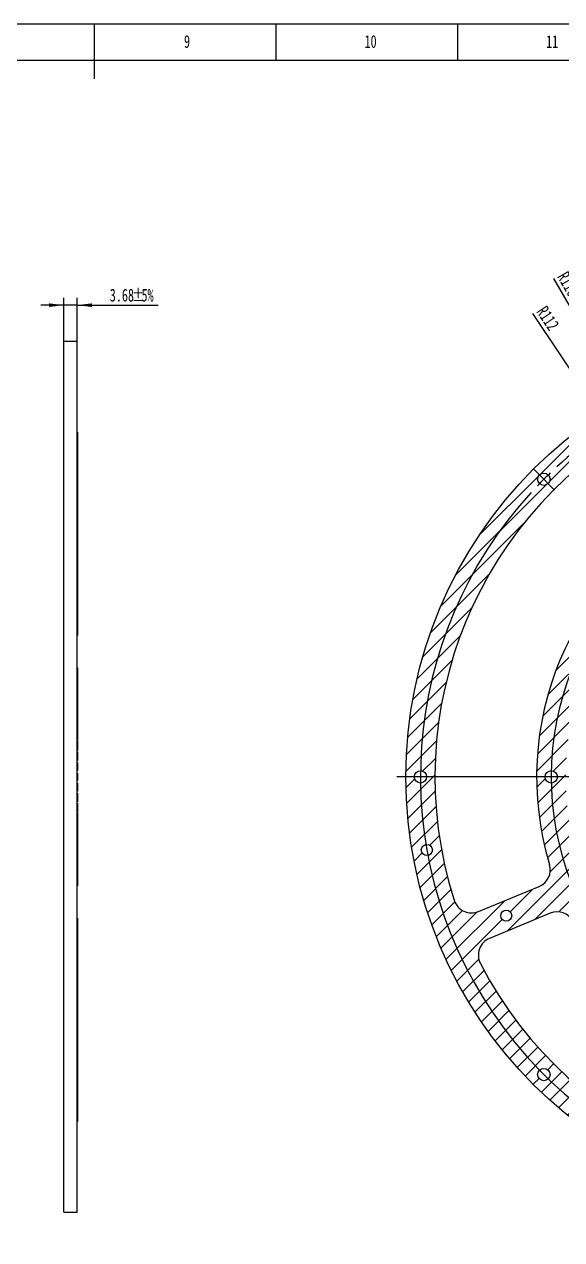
# Model space of a CAD drawing. Header units: millimetres. Extents: x 0 to 841, y 0 to 594.
# Drawn here: x 408.7 to 556.7, y 259.1 to 594 of the extents above; entities that cross this region are included whole.
import ezdxf

# ---------------------------------------------------------------- set-up
doc = ezdxf.new("R2010")
doc.units = ezdxf.units.MM
doc.layers.add('10', color=7, linetype='Continuous')
doc.layers.add('5', color=7, linetype='Continuous')
doc.styles.add('SLDTEXTSTYLE0', font='TXT', dxfattribs={"width": 0.7})
doc.dimstyles.new('SLDDIMSTYLE2', dxfattribs={"dimtxt": 3.5, "dimasz": 4.08, "dimexe": 0, "dimexo": 0.0625, "dimgap": 0.875, "dimtad": 2, "dimrnd": 1e-09, "dimzin": 12, "dimdsep": 46, "dimtxsty": 'SLDTEXTSTYLE0', "dimsah": 1, "dimcen": 0, "dimadec": 0, "dimazin": 3, "dimtfac": 1, "dimtofl": 0, "dimtmove": 0, "dimatfit": 3, "dimfxl": 1, "dimfrac": 2, "dimtolj": 1, "dimtzin": 12, "dimarcsym": 0})
doc.dimstyles.new('SLDDIMSTYLE6', dxfattribs={"dimtxt": 3.5, "dimasz": 4.08, "dimexe": 0, "dimexo": 0.0625, "dimgap": 0.875, "dimtad": 2, "dimrnd": 1e-09, "dimzin": 12, "dimdsep": 46, "dimtxsty": 'SLDTEXTSTYLE0', "dimsah": 1, "dimcen": 0.09, "dimadec": 0, "dimazin": 3, "dimtfac": 1, "dimtmove": 0, "dimatfit": 0, "dimfxl": 1, "dimfrac": 2, "dimtolj": 1, "dimtzin": 12, "dimarcsym": 0})

# ---------------------------------------------------------------- blocks, each defined once
blk = doc.blocks.new('_D_12')
at = {"layer": '10', "color": 7, "transparency": 16777216}
for p, q in [((419.6149945893, 516.5980669758001), (413.2649945893, 516.5980669758001)), ((419.6149945893, 506.5980669758), (419.6149945893, 518.5980669758001)), ((423.2949945893, 516.5980669758001), (419.6149945893, 516.5980669758001)), ((423.2949945893, 506.5980669758), (423.2949945893, 518.5980669758001)), ((423.2949945893, 516.5980669758001), (445.5541601235, 516.5980669758001))]:
    blk.add_line(p, q, dxfattribs=at)
for points in [[(419.6149945893, 516.5980669758001), (415.5349945893, 517.1060669758), (415.5349945893, 516.0900669758)], [(423.2949945893, 516.5980669758001), (427.3749945893, 516.0900669758), (427.3749945893, 517.1060669758)]]:
    blk.add_solid(points, dxfattribs=at)
at = {"layer": '10', "color": 7, "transparency": 16777216, "char_height": 3.5, "attachment_point": 1, "style": 'SLDTEXTSTYLE0'}
for s, insert in [('3.68', (432.2706885466, 521.1098045307)), ('%%p', (438.4005494246, 521.1243878198001)), ('5%', (440.9992998296, 521.1098045307))]:
    blk.add_mtext(s, dxfattribs=dict(at, insert=insert))
blk = doc.blocks.new('_D_14')
at = {"layer": '10', "color": 7, "transparency": 16777216}
for q in [(548.7880940336, 514.2579293542), (633.8227292509999, 386.5980669758)]:
    blk.add_line((571.732677872, 479.8119367579), q, dxfattribs=at)
blk.add_solid([(571.732677872, 479.8119367579), (569.8936174811, 483.4892076044), (569.0480345195, 482.9259621383)], dxfattribs=at)
at = {"layer": '10', "color": 7, "transparency": 16777216, "insert": (552.5428757587, 516.7590012523), "char_height": 3.5, "attachment_point": 1, "rotation": 303.6677086999289, "style": 'SLDTEXTSTYLE0'}
blk.add_mtext('R112', dxfattribs=at)
blk = doc.blocks.new('_D_17')
at = {"layer": '10', "color": 7, "transparency": 16777216}
for q in [(554.5055149978, 523.9795119773), (633.8227292509999, 386.5980669758)]:
    blk.add_line((575.8227292509999, 487.0570138148), q, dxfattribs=at)
blk.add_solid([(575.8227292509999, 487.0570138148), (574.2226701561, 490.8443974622), (573.3427883459, 490.3363974622)], dxfattribs=at)
at = {"layer": '10', "color": 7, "transparency": 16777216, "insert": (558.4126124703, 526.2352757548), "char_height": 3.5, "attachment_point": 1, "rotation": 299.99999999999983, "style": 'SLDTEXTSTYLE0'}
blk.add_mtext('R116', dxfattribs=at)
blk = doc.blocks.new('SW_CENTERMARKSYMBOL_5')
at = {"layer": '10', "color": 0}
for p, q in [((0, 5), (0, 122.5)), ((-5, 0), (-122.5, 0)), ((0, 0), (-2.5, 0)), ((0, 0), (0, 2.5)), ((0, 0), (0, -2.5)), ((0, 0), (2.5, 0)), ((5, 0), (122.5, 0)), ((0, -5), (0, -122.5))]:
    blk.add_line(p, q, dxfattribs=at)
blk = doc.blocks.new('SW_CENTERMARKSYMBOL_6')
at = {"layer": '10', "color": 0}
for p, q in [((82.0243866176, 36.4756133824), (82.0243866176, 38.17561338239999)), ((61.4470775641, 34.6753321143), (61.1822640932, 36.1771639377)), ((61.8811980083, 32.21331273179999), (61.4470775641, 34.6753321143)), ((82.0243866176, 33.9756133824), (82.0243866176, 36.4756133824)), ((82.0243866176, 33.9756133824), (82.0243866176, 31.4756133824)), ((61.8811980083, 32.21331273179999), (62.3153184524, 29.7512933492)), ((82.0243866176, 31.4756133824), (82.0243866176, 29.7756133824)), ((82.0243866176, -77.0243866176), (82.0243866176, 31.1067796692)), ((62.3153184524, 29.7512933492), (62.5801319234, 28.2494615259)), ((-1.767766953, 1.767766953), (-2.969848481, 2.969848481)), ((0, 0), (-1.767766953, 1.767766953)), ((0, 0), (1.767766953, -1.767766953)), ((164.0487732353, 0), (162.2810062823, -1.767766953)), ((164.0487732353, 0), (165.8165401882, 1.767766953)), ((165.8165401882, 1.767766953), (167.0186217163, 2.969848481)), ((1.767766953, -1.767766953), (2.969848481, -2.969848481)), ((162.2810062823, -1.767766953), (161.0789247543, -2.969848481)), ((193.8000665845, -62.3153184524), (192.2982347612, -62.5801319234)), ((196.2620859671, -61.8811980083), (193.8000665845, -62.3153184524)), ((196.2620859671, -61.8811980083), (198.7241053496, -61.4470775641)), ((198.7241053496, -61.4470775641), (200.2259371729, -61.1822640932)), ((82.0243866176, -82.0243866176), (82.0243866176, -79.5243866176)), ((77.0243866176, -82.0243866176), (-31.1067796692, -82.0243866176)), ((82.0243866176, -82.0243866176), (79.5243866176, -82.0243866176)), ((82.0243866176, -82.0243866176), (82.0243866176, -84.5243866176)), ((82.0243866176, -82.0243866176), (84.5243866176, -82.0243866176)), ((87.0243866176, -82.0243866176), (195.1555529044, -82.0243866176)), ((82.0243866176, -87.0243866176), (82.0243866176, -195.1555529044))]:
    blk.add_line(p, q, dxfattribs=at)
for radius, start, end in [(115.9999999999996, 92.46964566870002, 97.53035433129999), (115.9999999999997, 90, 91.2348228343), (115.9999999999997, 88.7651771657, 90), (115.9999999999998, 47.4696456687, 87.53035433129999), (115.9999999999997, 102.4696456687, 132.5303543313), (115.9999999999996, 100, 101.2348228343), (115.9999999999996, 98.7651771657, 100), (115.9999999999997, 135, 136.2348228343), (115.9999999999996, 133.7651771657, 135), (115.9999999999999, 45, 46.2348228343), (115.9999999999999, 43.7651771657, 45), (116, 137.4696456687, 7.530354331300001), (116.0000000000001, 12.4696456687, 42.53035433130001), (116.0000000000001, 10, 11.2348228343), (116.0000000000001, 8.7651771657, 10)]:
    blk.add_arc((82.0243866176, -82.0243866176), radius, start, end, dxfattribs=at)
blk = doc.blocks.new('SW_CENTERMARKSYMBOL_7')
at = {"layer": '10', "color": 0}
for p, q in [((56.5685424949, 25.9314575051), (56.5685424949, 27.6314575051)), ((56.5685424949, 23.4314575051), (56.5685424949, 25.9314575051)), ((56.5685424949, 23.4314575051), (56.5685424949, 20.9314575051)), ((56.5685424949, 20.9314575051), (56.5685424949, 19.2314575051)), ((56.5685424949, -51.5685424949), (56.5685424949, 19.841820106)), ((-1.767766953, 1.767766953), (-2.969848481, 2.969848481)), ((0, 0), (-1.767766953, 1.767766953)), ((0, 0), (1.767766953, -1.767766953)), ((113.1370849898, 0), (111.3693180369, -1.767766953)), ((113.1370849898, 0), (114.9048519428, 1.767766953)), ((114.9048519428, 1.767766953), (116.1069334708, 2.969848481)), ((1.767766953, -1.767766953), (2.969848481, -2.969848481)), ((111.3693180369, -1.767766953), (110.1672365089, -2.969848481)), ((51.5685424949, -56.5685424949), (-19.841820106, -56.5685424949)), ((56.5685424949, -56.5685424949), (54.0685424949, -56.5685424949)), ((56.5685424949, -56.5685424949), (56.5685424949, -54.0685424949)), ((56.5685424949, -56.5685424949), (56.5685424949, -59.0685424949)), ((56.5685424949, -56.5685424949), (59.0685424949, -56.5685424949)), ((61.5685424949, -56.5685424949), (132.9789050958, -56.5685424949)), ((56.5685424949, -61.5685424949), (56.5685424949, -132.9789050958))]:
    blk.add_line(p, q, dxfattribs=at)
for radius, start, end in [(79.99999999999997, 93.58098621959999, 131.4190137804), (80.00000000000001, 90, 91.7904931098), (80.00000000000001, 88.2095068902, 90), (80.00000000000003, 48.5809862196, 86.41901378040001), (80, 135, 136.7904931098), (80, 133.2095068902, 135), (80.00000000000004, 45, 46.7904931098), (80.00000000000003, 43.2095068902, 45), (80.00000000000003, 138.5809862196, 41.41901378040001)]:
    blk.add_arc((56.5685424949, -56.5685424949), radius, start, end, dxfattribs=at)

msp = doc.modelspace()

# ---------------------------------------------------------------- hatches: boundary and pattern name
at = {"layer": '10'}
h = msp.add_hatch(dxfattribs=at)
h.set_pattern_fill('ANSI31', style=0)
h.set_pattern_definition([(45, (0, 0), (-2.245064030267288, 2.245064030267288), [])])
edge = h.paths.add_edge_path(flags=0)
edge.add_arc((633.8227292510178, 386.5980669758034), 120, 0, 360)
edge = h.paths.add_edge_path(flags=0)
edge.add_arc((728.8833749143378, 435.7150054601261), 5.000000000000004, -67.50000000000068, 27.324971948592918, ccw=False)
edge.add_line((730.7967920761632, 431.0956077975696), (714.0957764992801, 424.1778206402201))
edge.add_arc((712.1823593374547, 428.7972183027766), 5.000000000000012, 208.3038757642752, 292.49999999999994, ccw=False)
edge.add_arc((633.8227292510178, 386.5980669758034), 83.99999999999999, 28.30387576427375, 106.6961242357264)
edge.add_arc((608.2534095092486, 471.8459988448122), 5.000000000000012, 202.4999999999993, 286.6961242357269, ccw=False)
edge.add_line((603.6340118466921, 469.9325816829868), (596.7162246893429, 486.63359725987))
edge.add_arc((601.3356223518994, 488.5470144216954), 4.999999999999992, 107.67502805140421, 202.4999999999993, ccw=False)
edge.add_arc((633.8227292510178, 386.5980669758034), 112, 27.324971948593088, 107.6750280514054, ccw=False)
edge = h.paths.add_edge_path(flags=0)
edge.add_arc((633.8227292510178, 386.5980669758034), 112, 117.32497194859329, 197.6750280514064, ccw=False)
edge.add_arc((584.7057907666947, 481.6587126391232), 5.00000000000001, 22.500000000000227, 117.32497194859221, ccw=False)
edge.add_line((589.3251884292513, 483.5721298009486), (596.2429755866008, 466.8711142240656))
edge.add_arc((591.6235779240443, 464.9576970622401), 5.000000000000012, -61.69612423572619, 22.49999999999909, ccw=False)
edge.add_arc((633.8227292510178, 386.5980669758034), 83.99999999999999, 118.303875764274, 196.6961242357274)
edge.add_arc((548.574797382009, 361.0287472340339), 5.000000000000012, -67.50000000000068, 16.696124235726302, ccw=False)
edge.add_line((550.4882145438345, 356.4093495714775), (533.7871989669513, 349.4915624141282))
edge.add_arc((531.8737818051259, 354.1109600766846), 5.000000000000001, 197.6750280514065, 292.5000000000002, ccw=False)
edge = h.paths.add_edge_path(flags=0)
edge.add_arc((690.3912717459416, 330.0295244808796), 1.7, 0, 360)
edge = h.paths.add_edge_path(flags=0)
edge.add_arc((713.8227292510178, 386.5980669758034), 1.699999999999993, 0, 360)
edge = h.paths.add_edge_path(flags=0)
edge.add_arc((690.3912717459416, 443.1666094707272), 1.7, 0, 360)
edge = h.paths.add_edge_path(flags=0)
edge.add_arc((633.8227292510178, 466.5980669758034), 1.699999999999999, 0, 360)
edge = h.paths.add_edge_path(flags=0)
edge.add_arc((577.254186756094, 443.1666094707272), 1.7, 0, 360)
edge = h.paths.add_edge_path(flags=0)
edge.add_arc((553.8227292510178, 386.5980669758034), 1.699999999999993, 0, 360)
edge = h.paths.add_edge_path(flags=0)
edge.add_arc((577.254186756094, 330.0295244808796), 1.7, 0, 360)
edge = h.paths.add_edge_path(flags=0)
edge.add_arc((633.8227292510178, 306.5980669758034), 1.699999999999999, 0, 360)
edge = h.paths.add_edge_path(flags=0)
edge.add_arc((541.4347759998889, 348.329723739295), 1.524999999999995, 0, 360)
edge = h.paths.add_edge_path(flags=0)
edge.add_arc((748.0604286004341, 406.7412555851665), 1.524999999999984, 0, 360)
edge = h.paths.add_edge_path(flags=0)
edge.add_arc((653.9659178603811, 272.3603676263871), 1.524999999999995, 0, 360)
edge = h.paths.add_edge_path(flags=0)
edge.add_arc((633.8227292510178, 386.5980669758034), 76, 0, 360)
h.paths.add_polyline_path([(631.2868308661556, 499.0980669758034), (624.35862763588, 499.0980669758034), (627.8227292510178, 505.0980669758034)], flags=0)
edge = h.paths.add_edge_path(flags=0)
edge.add_arc((682.9396677353408, 291.5374213124837), 5.00000000000001, 202.5000000000011, 297.32497194859303, ccw=False)
edge.add_line((678.3202700727843, 289.6240041506582), (671.4024829154347, 306.3250197275412))
edge.add_arc((676.0218805779913, 308.2384368893667), 5.000000000000008, 118.3038757642741, 202.4999999999999, ccw=False)
edge.add_arc((633.8227292510178, 386.5980669758034), 83.99999999999999, 298.3038757642748, 376.6961242357273)
edge.add_arc((719.0706611200266, 412.1673867175729), 5.000000000000012, 112.4999999999994, 196.6961242357277, ccw=False)
edge.add_line((717.1572439582011, 416.7867843801293), (733.8582595350842, 423.7045715374786))
edge.add_arc((735.7716766969098, 419.0851738749222), 5.000000000000001, 17.67502805140498, 112.4999999999994, ccw=False)
edge.add_arc((633.8227292510178, 386.5980669758034), 112, -62.675028051406684, 17.675028051405604, ccw=False)
edge = h.paths.add_edge_path(flags=0)
edge.add_arc((659.3920489927864, 301.3501351067944), 5.000000000000017, 22.499999999998693, 106.6961242357261, ccw=False)
edge.add_line((664.0114466553429, 303.2635522686198), (670.9292338126919, 286.5625366917366))
edge.add_arc((666.3098361501355, 284.6491195299112), 4.999999999999997, -72.32497194859559, 22.499999999998977, ccw=False)
edge.add_arc((633.8227292510178, 386.5980669758034), 112, 207.3249719485935, 287.67502805140583, ccw=False)
edge.add_arc((538.7620835876975, 337.4811284914815), 5.00000000000001, 112.4999999999994, 207.3249719485936, ccw=False)
edge.add_line((536.848666425872, 342.1005261540379), (553.5496820027553, 349.0183133113872))
edge.add_arc((555.4630991645806, 344.3989156488307), 5.000000000000017, 28.303875764273187, 112.4999999999979, ccw=False)
edge.add_arc((633.8227292510178, 386.5980669758034), 83.99999999999999, 208.3038757642742, 286.6961242357268)
edge = h.paths.add_edge_path(flags=0)
edge.add_arc((613.6795406416546, 500.8357663252197), 1.524999999999995, 0, 360)
edge = h.paths.add_edge_path(flags=0)
edge.add_arc((519.5850299016015, 366.4548783664403), 1.524999999999995, 0, 360)
edge = h.paths.add_edge_path(flags=0)
edge.add_arc((726.2106825021467, 424.8664102123118), 2.024999999999995, 0, 360)
edge = h.paths.add_edge_path(flags=0)
edge.add_arc((633.8227292510178, 270.5980669758034), 1.699999999999999, 0, 360)
edge = h.paths.add_edge_path(flags=0)
edge.add_arc((551.7983426333783, 304.5736803581639), 1.699999999999993, 0, 360)
edge = h.paths.add_edge_path(flags=0)
edge.add_arc((517.8227292510178, 386.5980669758034), 1.699999999999993, 0, 360)
edge = h.paths.add_edge_path(flags=0)
edge.add_arc((551.7983426333782, 468.6224535934429), 1.699999999999993, 0, 360)
edge = h.paths.add_edge_path(flags=0)
edge.add_arc((633.8227292510178, 502.5980669758035), 1.699999999999999, 0, 360)
edge = h.paths.add_edge_path(flags=0)
edge.add_arc((715.8471158686574, 468.622453593443), 1.699999999999993, 0, 360)
edge = h.paths.add_edge_path(flags=0)
edge.add_arc((749.8227292510178, 386.5980669758035), 1.699999999999993, 0, 360)
edge = h.paths.add_edge_path(flags=0)
edge.add_arc((715.8471158686574, 304.5736803581639), 1.699999999999993, 0, 360)

# ---------------------------------------------------------------- linework, layer by layer
at = {"color": 7, "linetype": 'Continuous', "lineweight": 25}
for p, q in [((423.2949945893, 506.5980669758), (419.6149945893, 506.5980669758)), ((419.6149945893, 266.5980669758), (419.6149945893, 506.5980669758)), ((423.2949945893, 266.5980669758), (423.2949945893, 506.5980669758)), ((423.3949945893, 481.5980669758), (423.2949945893, 481.5980669758)), ((423.3949945893, 481.5516836501999), (423.2949945893, 481.5516836501999)), ((423.3949945893, 481.4125794481), (423.2949945893, 481.4125794481)), ((423.3949945893, 481.1808916485), (423.2949945893, 481.1808916485)), ((423.3949945893, 480.8568488994), (423.2949945893, 480.8568488994)), ((423.3949945893, 480.4407709917), (423.2949945893, 480.4407709917)), ((423.3949945893, 479.9330685443), (423.2949945893, 479.9330685443)), ((423.3949945893, 479.334242598), (423.2949945893, 479.334242598)), ((423.3949945893, 481.5980669758), (423.3949945893, 481.5516836501999)), ((423.3949945893, 481.5516836501999), (423.3949945893, 481.4125794481)), ((423.3949945893, 481.4125794481), (423.3949945893, 481.1808916485)), ((423.3949945893, 481.1808916485), (423.3949945893, 480.8568488994)), ((423.3949945893, 480.8568488994), (423.3949945893, 480.4407709917)), ((423.3949945893, 480.4407709917), (423.3949945893, 479.9330685443)), ((423.3949945893, 479.9330685443), (423.3949945893, 479.334242598)), ((423.3949945893, 479.334242598), (423.3949945893, 478.6448841219)), ((423.3949945893, 478.6448841219), (423.2949945893, 478.6448841219)), ((423.3949945893, 477.8656734294), (423.2949945893, 477.8656734294)), ((423.3949945893, 476.9973795075), (423.2949945893, 476.9973795075)), ((423.3949945893, 478.6448841219), (423.3949945893, 477.8656734294)), ((423.3949945893, 477.8656734294), (423.3949945893, 476.9973795075)), ((423.3949945893, 476.9973795075), (423.3949945893, 475.9973795075)), ((423.3949945893, 475.9973795075), (423.3949945893, 474.9973795075)), ((423.2949945893, 474.9973795075), (423.3949945893, 474.9973795075)), ((423.3949945893, 474.9847923724), (423.2949945893, 474.9847923724)), ((423.3949945893, 474.1442099587), (423.2949945893, 474.1442099587)), ((423.3949945893, 474.9847923724), (423.3949945893, 474.1442099587)), ((423.3949945893, 474.1442099587), (423.3949945893, 473.1442099587)), ((423.3949945893, 473.1442099587), (423.3949945893, 472.1442099587)), ((423.2949945893, 472.1442099587), (423.3949945893, 472.1442099587)), ((423.3949945893, 472.1039113154), (423.2949945893, 472.1039113154)), ((423.3949945893, 471.3526802495), (423.2949945893, 471.3526802495)), ((423.3949945893, 469.9708948999), (423.2949945893, 469.9708948999)), ((423.3949945893, 472.1442099587), (423.3949945893, 472.1039113154)), ((423.3949945893, 472.1039113154), (423.3949945893, 471.3526802495)), ((423.3949945893, 471.3526802495), (423.3949945893, 469.9708948999)), ((423.3949945893, 469.9708948999), (423.3949945893, 468.5078175142)), ((423.3949945893, 468.5078175142), (423.2949945893, 468.5078175142)), ((423.3949945893, 466.964891973), (423.2949945893, 466.964891973)), ((423.3949945893, 468.5078175142), (423.3949945893, 466.964891973)), ((423.3949945893, 466.964891973), (423.3949945893, 465.3436409576)), ((423.3949945893, 465.3436409576), (423.2949945893, 465.3436409576)), ((423.3949945893, 463.6456644469999), (423.2949945893, 463.6456644469999)), ((423.3949945893, 465.3436409576), (423.3949945893, 463.6365341764)), ((423.3949945893, 463.6456644469999), (423.3949945893, 461.9385576659)), ((423.3949945893, 461.8726381391), (423.2949945893, 461.8726381391)), ((423.3949945893, 460.0263117967), (423.2949945893, 460.0263117967)), ((423.3949945893, 461.9385576659), (423.3949945893, 461.8726381391)), ((423.3949945893, 461.8726381391), (423.3949945893, 460.1655313579)), ((423.3949945893, 460.1655313579), (423.3949945893, 460.0263117967)), ((423.3949945893, 460.0263117967), (423.3949945893, 458.3192050155)), ((423.3949945893, 458.1085075211), (423.2949945893, 458.1085075211)), ((423.3949945893, 456.1211179534), (423.2949945893, 456.1211179534)), ((423.3949945893, 458.3192050155), (423.3949945893, 458.1085075211)), ((423.3949945893, 458.1085075211), (423.3949945893, 456.4014007399)), ((423.3949945893, 456.4014007399), (423.3949945893, 456.1211179534)), ((423.3949945893, 456.1211179534), (423.3949945893, 454.4140111722)), ((423.2949945893, 454.1211179534), (423.3949945893, 454.1211179534)), ((423.3949945893, 454.0661044073), (423.2949945893, 454.0661044073)), ((423.3949945893, 454.4140111722), (423.3949945893, 454.1211179534)), ((423.3949945893, 454.1211179534), (423.3949945893, 454.0661044073)), ((423.3949945893, 454.0661044073), (423.3949945893, 452.3589976262001)), ((423.3949945893, 452.3589976262001), (423.3949945893, 452.0661044073)), ((423.2949945893, 452.0661044073), (423.3949945893, 452.0661044073)), ((423.3949945893, 451.9454949331), (423.2949945893, 451.9454949331)), ((423.2949945893, 449.9454949331), (423.3949945893, 449.9454949331)), ((423.2949945893, 449.9447840638), (423.3949945893, 449.9447840638)), ((423.3949945893, 449.8918536153), (423.2949945893, 449.8918536153)), ((423.3949945893, 449.7613823162), (423.2949945893, 449.7613823162)), ((423.3949945893, 452.0661044073), (423.3949945893, 451.9454949331)), ((423.3949945893, 451.9454949331), (423.3949945893, 450.2383881519)), ((423.3949945893, 450.2383881519), (423.3949945893, 449.9454949331)), ((423.3949945893, 449.9454949331), (423.3949945893, 449.9447840638)), ((423.3949945893, 449.9454949331), (423.3949945893, 449.8918536153)), ((423.3949945893, 449.8918536153), (423.3949945893, 449.7613823162)), ((423.3949945893, 449.7613823162), (423.3949945893, 448.054275535)), ((423.2949945893, 447.7613823162), (423.3949945893, 447.7613823162)), ((423.3949945893, 447.5159220122), (423.2949945893, 447.5159220122)), ((423.2949945893, 445.5159220122), (423.3949945893, 445.5159220122)), ((423.3949945893, 448.054275535), (423.3949945893, 447.7613823162)), ((423.3949945893, 447.7613823162), (423.3949945893, 447.5159220122)), ((423.3949945893, 447.5159220122), (423.3949945893, 445.808815231)), ((423.3949945893, 445.808815231), (423.3949945893, 445.5159220122)), ((423.3949945893, 445.5159220122), (423.3949945893, 445.2113300192)), ((423.3949945893, 445.2113300192), (423.2949945893, 445.2113300192)), ((423.2949945893, 443.2113300192), (423.3949945893, 443.2113300192)), ((423.3949945893, 442.8498806913), (423.2949945893, 442.8498806913)), ((423.3949945893, 445.2113300192), (423.3949945893, 443.504223238)), ((423.3949945893, 443.504223238), (423.3949945893, 443.2113300192)), ((423.3949945893, 443.2113300192), (423.3949945893, 442.8498806913)), ((423.3949945893, 442.8498806913), (423.3949945893, 441.1427739101)), ((423.2949945893, 440.8498806913), (423.3949945893, 440.8498806913)), ((423.3949945893, 440.4339044939), (423.2949945893, 440.4339044939)), ((423.3949945893, 441.1427739101), (423.3949945893, 440.8498806913)), ((423.3949945893, 440.8498806913), (423.3949945893, 440.4339044939)), ((423.3949945893, 440.4339044939), (423.3949945893, 438.7267977127)), ((423.2949945893, 438.4339044939), (423.3949945893, 438.4339044939)), ((423.3949945893, 437.9657857038), (423.2949945893, 437.9657857038)), ((423.2949945893, 435.9657857038), (423.3949945893, 435.9657857038)), ((423.3949945893, 435.4479600563), (423.2949945893, 435.4479600563)), ((423.3949945893, 438.7267977127), (423.3949945893, 438.4339044939)), ((423.3949945893, 438.4339044939), (423.3949945893, 437.9657857038)), ((423.3949945893, 437.9657857038), (423.3949945893, 436.2586789226)), ((423.3949945893, 436.2586789226), (423.3949945893, 435.9657857038)), ((423.3949945893, 435.9657857038), (423.3949945893, 435.4479600563)), ((423.3949945893, 435.4479600563), (423.3949945893, 433.7408532752)), ((423.2949945893, 433.4479600563), (423.3949945893, 433.4479600563)), ((423.3949945893, 432.8829123414), (423.2949945893, 432.8829123414)), ((423.3949945893, 433.7408532752), (423.3949945893, 433.4479600563)), ((423.3949945893, 433.4479600563), (423.3949945893, 432.8829123414)), ((423.3949945893, 432.8829123414), (423.3949945893, 431.1758055602)), ((423.2949945893, 430.8829123414), (423.3949945893, 430.8829123414)), ((423.3949945893, 430.2731739513), (423.2949945893, 430.2731739513)), ((423.3949945893, 431.1758055602), (423.3949945893, 430.8829123414)), ((423.3949945893, 430.8829123414), (423.3949945893, 430.2731739513)), ((423.3949945893, 430.2731739513), (423.3949945893, 428.5660671701)), ((423.2949945893, 428.2731739513), (423.3949945893, 428.2731739513)), ((423.2949945893, 426.9112024521), (423.3949945893, 426.9112024521)), ((423.2949945893, 425.5492309529), (423.3949945893, 425.5492309529)), ((423.3949945893, 428.5660671701), (423.3949945893, 428.2731739513)), ((423.3949945893, 428.2731739513), (423.3949945893, 427.2040956709)), ((423.3949945893, 427.2040956709), (423.3949945893, 426.9112024521)), ((423.3949945893, 426.9112024521), (423.3949945893, 425.8421241717)), ((423.3949945893, 425.8421241717), (423.3949945893, 425.5492309529)), ((423.3949945893, 416.6456644469999), (423.2949945893, 416.6456644469999)), ((423.3949945893, 416.6456644469999), (423.3949945893, 414.6456644469999)), ((423.2949945893, 414.6456644469999), (423.3949945893, 414.6456644469999)), ((423.3949945893, 413.8232309435), (423.2949945893, 413.8232309435)), ((423.3949945893, 414.6456644469999), (423.3949945893, 413.8232309435)), ((423.3949945893, 413.8232309435), (423.3949945893, 411.8232309435)), ((423.2949945893, 411.8232309435), (423.3949945893, 411.8232309435)), ((423.2949945893, 410.9862576254), (423.3949945893, 410.9862576254)), ((423.3949945893, 410.9749163693), (423.2949945893, 410.9749163693)), ((423.2949945893, 408.9749163693), (423.3949945893, 408.9749163693)), ((423.3949945893, 411.8232309435), (423.3949945893, 410.9862576254)), ((423.3949945893, 410.9749163693), (423.3949945893, 408.9749163693)), ((423.3949945893, 408.9749163693), (423.3949945893, 408.2288467078)), ((423.2949945893, 408.2288467078), (423.3949945893, 408.2288467078)), ((423.3949945893, 408.1035316671), (423.2949945893, 408.1035316671)), ((423.2949945893, 406.1035316671), (423.3949945893, 406.1035316671)), ((423.2949945893, 405.4491019429), (423.3949945893, 405.4491019429)), ((423.3949945893, 408.2288467078), (423.3949945893, 408.1035316671)), ((423.3949945893, 408.1035316671), (423.3949945893, 406.1035316671)), ((423.3949945893, 406.1035316671), (423.3949945893, 405.4491019429)), ((423.3949945893, 405.4491019429), (423.3949945893, 405.2119105469)), ((423.3949945893, 405.2119105469), (423.2949945893, 405.2119105469)), ((423.2949945893, 403.2119105469), (423.3949945893, 403.2119105469)), ((423.2949945893, 402.6497666031), (423.3949945893, 402.6497666031)), ((423.3949945893, 402.3029066896), (423.2949945893, 402.3029066896)), ((423.3949945893, 405.2119105469), (423.3949945893, 403.2119105469)), ((423.3949945893, 403.2119105469), (423.3949945893, 402.6497666031)), ((423.3949945893, 402.6497666031), (423.3949945893, 402.3029066896)), ((423.3949945893, 402.3029066896), (423.3949945893, 400.3029066896)), ((423.2949945893, 400.3029066896), (423.3949945893, 400.3029066896)), ((423.2949945893, 399.8336032945), (423.3949945893, 399.8336032945)), ((423.3949945893, 399.3793909308), (423.2949945893, 399.3793909308)), ((423.3949945893, 400.3029066896), (423.3949945893, 399.8336032945)), ((423.3949945893, 399.8336032945), (423.3949945893, 399.3793909308)), ((423.3949945893, 399.3793909308), (423.3949945893, 397.3793909308)), ((423.2949945893, 397.3793909308), (423.3949945893, 397.3793909308)), ((423.2949945893, 397.0033912302), (423.3949945893, 397.0033912302)), ((423.2949945893, 396.6273915295), (423.3949945893, 396.6273915295)), ((423.3949945893, 396.4442484277), (423.2949945893, 396.4442484277)), ((423.3949945893, 397.3793909308), (423.3949945893, 397.0033912302)), ((423.3949945893, 397.0033912302), (423.3949945893, 396.6273915295)), ((423.3949945893, 396.4442484277), (423.3949945893, 394.4442484277)), ((423.2949945893, 394.4442484277), (423.3949945893, 394.4442484277)), ((423.2949945893, 394.1619234878), (423.3949945893, 394.1619234878)), ((423.2949945893, 393.8795985478), (423.3949945893, 393.8795985478)), ((423.3949945893, 393.5003758116), (423.2949945893, 393.5003758116)), ((423.3949945893, 394.4442484277), (423.3949945893, 394.1619234878)), ((423.3949945893, 394.1619234878), (423.3949945893, 393.8795985478)), ((423.3949945893, 393.5003758116), (423.3949945893, 391.5003758116)), ((423.2949945893, 391.5003758116), (423.3949945893, 391.5003758116)), ((423.2949945893, 391.3120042530001), (423.3949945893, 391.3120042530001)), ((423.2949945893, 391.1236326944), (423.3949945893, 391.1236326944)), ((423.3949945893, 390.5506783291), (423.2949945893, 390.5506783291)), ((423.2949945893, 388.5506783291), (423.3949945893, 388.5506783291)), ((423.3949945893, 391.5003758116), (423.3949945893, 391.3120042530001)), ((423.3949945893, 391.3120042530001), (423.3949945893, 391.1236326944)), ((423.3949945893, 390.5506783291), (423.3949945893, 388.5506783291)), ((423.3949945893, 388.5506783291), (423.3949945893, 388.4564460519)), ((423.2949945893, 388.4564460519), (423.3949945893, 388.4564460519)), ((423.2949945893, 388.3622137747), (423.3949945893, 388.3622137747)), ((423.3949945893, 387.5980669758), (423.2949945893, 387.5980669758)), ((423.2949945893, 385.5980669758), (423.3949945893, 385.5980669758)), ((423.3949945893, 388.4564460519), (423.3949945893, 388.3622137747)), ((423.3949945893, 387.5980669758), (423.3949945893, 385.5980669758)), ((423.3949945893, 384.8339201769001), (423.2949945893, 384.8339201769001)), ((423.3949945893, 384.7396878997), (423.2949945893, 384.7396878997)), ((423.3949945893, 384.6454556225), (423.2949945893, 384.6454556225)), ((423.2949945893, 382.6454556225), (423.3949945893, 382.6454556225)), ((423.3949945893, 382.0725012572), (423.2949945893, 382.0725012572)), ((423.3949945893, 381.8841296986), (423.2949945893, 381.8841296986)), ((423.3949945893, 384.8339201769001), (423.3949945893, 384.7396878997)), ((423.3949945893, 384.7396878997), (423.3949945893, 384.6454556225)), ((423.3949945893, 384.6454556225), (423.3949945893, 382.6454556225)), ((423.3949945893, 382.0725012572), (423.3949945893, 381.8841296986)), ((423.3949945893, 381.8841296986), (423.3949945893, 381.69575814)), ((423.3949945893, 381.69575814), (423.2949945893, 381.69575814)), ((423.2949945893, 379.69575814), (423.3949945893, 379.69575814)), ((423.3949945893, 379.3165354037999), (423.2949945893, 379.3165354037999)), ((423.3949945893, 379.0342104638), (423.2949945893, 379.0342104638)), ((423.3949945893, 378.7518855239), (423.2949945893, 378.7518855239)), ((423.3949945893, 381.69575814), (423.3949945893, 379.69575814)), ((423.3949945893, 379.3165354037999), (423.3949945893, 379.0342104638)), ((423.3949945893, 379.0342104638), (423.3949945893, 378.7518855239)), ((423.3949945893, 378.7518855239), (423.3949945893, 376.7518855239)), ((423.2949945893, 376.7518855239), (423.3949945893, 376.7518855239)), ((423.3949945893, 376.5687424221), (423.2949945893, 376.5687424221)), ((423.3949945893, 376.1927427215), (423.2949945893, 376.1927427215)), ((423.3949945893, 375.8167430208), (423.2949945893, 375.8167430208)), ((423.3949945893, 376.5687424221), (423.3949945893, 376.1927427215)), ((423.3949945893, 376.1927427215), (423.3949945893, 375.8167430208)), ((423.3949945893, 375.8167430208), (423.3949945893, 373.8167430208)), ((423.2949945893, 373.8167430208), (423.3949945893, 373.8167430208)), ((423.3949945893, 373.3625306571), (423.2949945893, 373.3625306571)), ((423.3949945893, 372.893227262), (423.2949945893, 372.893227262)), ((423.3949945893, 373.8167430208), (423.3949945893, 373.3625306571)), ((423.3949945893, 373.3625306571), (423.3949945893, 372.893227262)), ((423.3949945893, 372.893227262), (423.3949945893, 370.893227262)), ((423.2949945893, 370.893227262), (423.3949945893, 370.893227262)), ((423.3949945893, 370.5463673485), (423.2949945893, 370.5463673485)), ((423.3949945893, 369.9842234047), (423.2949945893, 369.9842234047)), ((423.3949945893, 370.893227262), (423.3949945893, 370.5463673485)), ((423.3949945893, 370.5463673485), (423.3949945893, 369.9842234047)), ((423.3949945893, 369.9842234047), (423.3949945893, 367.9842234047)), ((423.2949945893, 367.9842234047), (423.3949945893, 367.9842234047)), ((423.3949945893, 367.7470320087), (423.2949945893, 367.7470320087)), ((423.3949945893, 367.0926022844999), (423.2949945893, 367.0926022844999)), ((423.2949945893, 365.0926022844999), (423.3949945893, 365.0926022844999)), ((423.3949945893, 367.9842234047), (423.3949945893, 367.7470320087)), ((423.3949945893, 367.7470320087), (423.3949945893, 367.0926022844999)), ((423.3949945893, 367.0926022844999), (423.3949945893, 365.0926022844999)), ((423.3949945893, 365.0926022844999), (423.3949945893, 364.9672872437999)), ((423.3949945893, 364.9672872437999), (423.2949945893, 364.9672872437999)), ((423.3949945893, 364.2212175823), (423.2949945893, 364.2212175823)), ((423.2949945893, 362.2212175823), (423.3949945893, 362.2212175823)), ((423.3949945893, 362.2098763262), (423.2949945893, 362.2098763262)), ((423.3949945893, 364.9672872437999), (423.3949945893, 364.2212175823)), ((423.3949945893, 364.2212175823), (423.3949945893, 362.2212175823)), ((423.3949945893, 362.2098763262), (423.3949945893, 361.3729030081)), ((423.3949945893, 361.3729030081), (423.2949945893, 361.3729030081)), ((423.2949945893, 359.3729030081), (423.3949945893, 359.3729030081)), ((423.3949945893, 358.5504695046), (423.2949945893, 358.5504695046)), ((423.3949945893, 361.3729030081), (423.3949945893, 359.3729030081)), ((423.3949945893, 359.3729030081), (423.3949945893, 358.5504695046)), ((423.3949945893, 358.5504695046), (423.3949945893, 356.5504695046)), ((423.2949945893, 356.5504695046), (423.3949945893, 356.5504695046)), ((533.787198967, 349.4915624141), (550.4882145437999, 356.4093495715)), ((553.5496820028, 349.0183133114), (536.8486664259, 342.100526154)), ((423.3949945893, 347.6469029987), (423.2949945893, 347.6469029987)), ((423.3949945893, 346.2849314995), (423.2949945893, 346.2849314995)), ((423.3949945893, 347.6469029987), (423.3949945893, 346.2849314995)), ((423.3949945893, 346.2849314995), (423.3949945893, 344.9229600003)), ((423.3949945893, 344.9229600003), (423.2949945893, 344.9229600003)), ((423.2949945893, 342.9229600003), (423.3949945893, 342.9229600003)), ((423.3949945893, 342.3132216102), (423.2949945893, 342.3132216102)), ((423.3949945893, 344.9229600003), (423.3949945893, 342.9229600003)), ((423.3949945893, 342.9229600003), (423.3949945893, 342.3132216102)), ((423.3949945893, 342.3132216102), (423.3949945893, 340.3132216102)), ((423.2949945893, 340.3132216102), (423.3949945893, 340.3132216102)), ((423.3949945893, 339.7481738953), (423.2949945893, 339.7481738953)), ((423.3949945893, 340.3132216102), (423.3949945893, 339.7481738953)), ((423.3949945893, 339.7481738953), (423.3949945893, 337.7481738953)), ((423.2949945893, 337.7481738953), (423.3949945893, 337.7481738953)), ((423.3949945893, 337.2303482478), (423.2949945893, 337.2303482478)), ((423.2949945893, 335.2303482478), (423.3949945893, 335.2303482478)), ((423.3949945893, 337.7481738953), (423.3949945893, 337.2303482478)), ((423.3949945893, 337.2303482478), (423.3949945893, 335.2303482478)), ((423.3949945893, 335.2303482478), (423.3949945893, 334.7622294577)), ((423.3949945893, 334.7622294577), (423.2949945893, 334.7622294577)), ((423.2949945893, 332.7622294577), (423.3949945893, 332.7622294577)), ((423.3949945893, 332.3462532603), (423.2949945893, 332.3462532603)), ((423.3949945893, 334.7622294577), (423.3949945893, 332.7622294577)), ((423.3949945893, 332.7622294577), (423.3949945893, 332.3462532603)), ((423.3949945893, 332.3462532603), (423.3949945893, 330.3462532603)), ((423.2949945893, 330.3462532603), (423.3949945893, 330.3462532603)), ((423.3949945893, 329.9848039324), (423.2949945893, 329.9848039324)), ((423.3949945893, 330.3462532603), (423.3949945893, 329.9848039324)), ((423.3949945893, 329.9848039324), (423.3949945893, 327.9848039324)), ((423.2949945893, 327.9848039324), (423.3949945893, 327.9848039324)), ((423.3949945893, 327.6802119394), (423.2949945893, 327.6802119394)), ((423.2949945893, 325.6802119394), (423.3949945893, 325.6802119394)), ((423.3949945893, 325.4347516354), (423.2949945893, 325.4347516354)), ((423.3949945893, 327.9848039324), (423.3949945893, 327.6802119394)), ((423.3949945893, 327.6802119394), (423.3949945893, 325.6802119394)), ((423.3949945893, 325.6802119394), (423.3949945893, 325.4347516354)), ((423.3949945893, 325.4347516354), (423.3949945893, 323.4347516354)), ((423.2949945893, 323.4347516354), (423.3949945893, 323.4347516354)), ((423.2949945893, 323.3042803363), (423.3949945893, 323.3042803363)), ((423.3949945893, 323.2513498878), (423.2949945893, 323.2513498878)), ((423.3949945893, 323.2506390185), (423.2949945893, 323.2506390185)), ((423.3949945893, 323.4347516354), (423.3949945893, 323.3042803363)), ((423.3949945893, 323.3042803363), (423.3949945893, 323.2506390185)), ((423.3949945893, 323.2513498878), (423.3949945893, 323.2506390185)), ((423.3949945893, 323.2506390185), (423.3949945893, 321.2506390185)), ((423.2949945893, 321.2506390185), (423.3949945893, 321.2506390185)), ((423.3949945893, 321.1300295443), (423.2949945893, 321.1300295443)), ((423.2949945893, 319.1300295443), (423.3949945893, 319.1300295443)), ((423.3949945893, 319.0750159982), (423.2949945893, 319.0750159982)), ((423.3949945893, 321.2506390185), (423.3949945893, 321.1300295443)), ((423.3949945893, 321.1300295443), (423.3949945893, 319.1300295443)), ((423.3949945893, 319.1300295443), (423.3949945893, 319.0750159982)), ((423.3949945893, 319.0750159982), (423.3949945893, 317.0750159982)), ((423.2949945893, 317.0750159982), (423.3949945893, 317.0750159982)), ((423.2949945893, 315.0876264305), (423.3949945893, 315.0876264305)), ((423.3949945893, 317.0750159982), (423.3949945893, 315.0876264305)), ((423.3949945893, 315.0876264305), (423.3949945893, 313.1698221549)), ((423.2949945893, 313.1698221549), (423.3949945893, 313.1698221549)), ((423.3949945893, 313.1698221549), (423.3949945893, 311.3234958125)), ((423.2949945893, 311.3234958125), (423.3949945893, 311.3234958125)), ((423.2949945893, 309.5504695046), (423.3949945893, 309.5504695046)), ((423.3949945893, 311.3234958125), (423.3949945893, 309.5504695046)), ((423.3949945893, 309.5504695046), (423.3949945893, 307.852492994)), ((423.2949945893, 307.852492994), (423.3949945893, 307.852492994)), ((423.2949945893, 306.2312419786), (423.3949945893, 306.2312419786)), ((423.3949945893, 307.852492994), (423.3949945893, 306.2312419786)), ((423.3949945893, 306.2312419786), (423.3949945893, 304.6883164374)), ((423.2949945893, 304.6883164374), (423.3949945893, 304.6883164374)), ((423.2949945893, 303.2252390517), (423.3949945893, 303.2252390517)), ((423.2949945893, 301.8434537021), (423.3949945893, 301.8434537021)), ((423.3949945893, 304.6883164374), (423.3949945893, 303.2252390517)), ((423.3949945893, 303.2252390517), (423.3949945893, 301.8434537021)), ((423.3949945893, 301.8434537021), (423.3949945893, 301.0922226362)), ((423.2949945893, 301.0922226362), (423.3949945893, 301.0922226362)), ((423.3949945893, 301.0519239929), (423.2949945893, 301.0519239929)), ((423.2949945893, 299.0519239929), (423.3949945893, 299.0519239929)), ((423.2949945893, 298.2113415792), (423.3949945893, 298.2113415792)), ((423.3949945893, 298.1987544441), (423.2949945893, 298.1987544441)), ((423.3949945893, 301.0922226362), (423.3949945893, 301.0519239929)), ((423.3949945893, 301.0519239929), (423.3949945893, 299.0519239929)), ((423.3949945893, 299.0519239929), (423.3949945893, 298.2113415792)), ((423.3949945893, 298.1987544441), (423.3949945893, 296.1987544441)), ((423.2949945893, 296.1987544441), (423.3949945893, 296.1987544441)), ((423.2949945893, 295.3304605222), (423.3949945893, 295.3304605222)), ((423.3949945893, 296.1987544441), (423.3949945893, 295.3304605222)), ((423.3949945893, 295.3304605222), (423.3949945893, 294.5512498297)), ((423.2949945893, 294.5512498297), (423.3949945893, 294.5512498297)), ((423.2949945893, 293.8618913536), (423.3949945893, 293.8618913536)), ((423.2949945893, 293.2630654073), (423.3949945893, 293.2630654073)), ((423.2949945893, 292.7553629599), (423.3949945893, 292.7553629599)), ((423.2949945893, 292.3392850522), (423.3949945893, 292.3392850522)), ((423.2949945893, 292.0152423031), (423.3949945893, 292.0152423031)), ((423.2949945893, 291.7835545035), (423.3949945893, 291.7835545035)), ((423.2949945893, 291.6444503014), (423.3949945893, 291.6444503014)), ((423.2949945893, 291.5980669758), (423.3949945893, 291.5980669758)), ((423.3949945893, 294.5512498297), (423.3949945893, 293.8618913536)), ((423.3949945893, 293.8618913536), (423.3949945893, 293.2630654073)), ((423.3949945893, 293.2630654073), (423.3949945893, 292.7553629599)), ((423.3949945893, 292.7553629599), (423.3949945893, 292.3392850522)), ((423.3949945893, 292.3392850522), (423.3949945893, 292.0152423031)), ((423.3949945893, 292.0152423031), (423.3949945893, 291.7835545035)), ((423.3949945893, 291.7835545035), (423.3949945893, 291.6444503014)), ((423.3949945893, 291.6444503014), (423.3949945893, 291.5980669758)), ((419.6149945893, 266.5980669758), (423.2949945893, 266.5980669758))]:
    msp.add_line(p, q, dxfattribs=at)
for centre, radius in [((633.8227292509999, 386.5980669758), 120.0000000000001), ((551.7983426334, 468.6224535933999), 1.699999999999989), ((517.8227292509999, 386.5980669758), 1.699999999999989), ((553.8227292509999, 386.5980669758), 1.699999999999989), ((519.5850299016, 366.4548783664), 1.524999999999977), ((541.4347759999, 348.3297237393), 1.524999999999977), ((551.7983426334, 304.5736803582), 1.700000000000045)]:
    msp.add_circle(centre, radius, dxfattribs=at)
for centre, radius, start, end in [((633.8227292509999, 386.5980669758), 111.9999999999999, 117.3249719486, 197.6750280514), ((633.8227292509999, 386.5980669758), 83.99999999999997, 118.3038757643, 196.6961242357), ((548.5747973819999, 361.028747234), 5.000000000000046, 292.5000000000001, 16.6961242357), ((531.8737818051001, 354.1109600767), 4.999999999999996, 197.6750280514, 292.5000000000001), ((555.4630991646, 344.3989156488), 5.000000000000048, 28.3038757643, 112.5), ((538.7620835877, 337.4811284915), 4.999999999999996, 112.5, 207.3249719486), ((633.8227292509999, 386.5980669758), 112, 207.3249719486, 287.6750280513999)]:
    msp.add_arc(centre, radius, start, end, dxfattribs=at)
at = {"layer": '5', "color": 7}
msp.add_line((841, 594), (0, 594), dxfattribs=at)
at = {"layer": '5', "lineweight": 25}
msp.add_line((428, 594), (428, 579), dxfattribs=at)
at = {"layer": '5'}
for p, q in [((478, 594), (478, 584)), ((528, 594), (528, 584))]:
    msp.add_line(p, q, dxfattribs=at)
at = {"layer": '5', "color": 7, "lineweight": 25}
msp.add_line((831, 584), (10, 584), dxfattribs=at)

# ---------------------------------------------------------------- block references
at = {"layer": '10', "color": 7}
for name, p in [('SW_CENTERMARKSYMBOL_6', (551.7983426334, 468.6224535933999)), ('SW_CENTERMARKSYMBOL_5', (633.8227292509999, 386.5980669758)), ('SW_CENTERMARKSYMBOL_7', (577.2541867561, 443.1666094707))]:
    msp.add_blockref(name, p, dxfattribs=at)

# ---------------------------------------------------------------- texts
at = {"layer": '10', "char_height": 3.5, "attachment_point": 2, "style": 'SLDTEXTSTYLE0'}
for s, insert in [('9', (453.54687502, 591.011737201)), ('10', (504.0888888855, 591.011737201)), ('11', (554.0888888855001, 591.011737201))]:
    msp.add_mtext(s, dxfattribs=dict(at, insert=insert))

# ---------------------------------------------------------------- dimensions: what is measured, and where the dimension line sits
at = {"layer": '10', "color": 7}
for mpoint, picture, middle in [((575.8227292509999, 487.0570138148), '_D_17', (556.0316705851001, 521.3361602803)), ((571.732677872, 479.8119367579), '_D_14', (550.481275338, 511.7160337513))]:
    dim = msp.add_radius_dim(center=(633.8227292509999, 386.5980669758), mpoint=mpoint, dimstyle='SLDDIMSTYLE2', dxfattribs=at)
    dim.commit()
    dim.dimension.update_dxf_attribs({"geometry": picture, "text_midpoint": middle, "dimtype": 164})
dim = msp.add_linear_dim(base=(419.6149945893, 516.5980669758001), p1=(423.2949945893, 506.5980669758), p2=(419.6149945893, 506.5980669758), text='<>%%p5%', dimstyle='SLDDIMSTYLE6', dxfattribs=at)
dim.commit()
dim.dimension.update_dxf_attribs({"geometry": '_D_12', "text_midpoint": (438.912424335, 516.5980669758001), "dimtype": 160})

doc.saveas('drawing.dxf')
